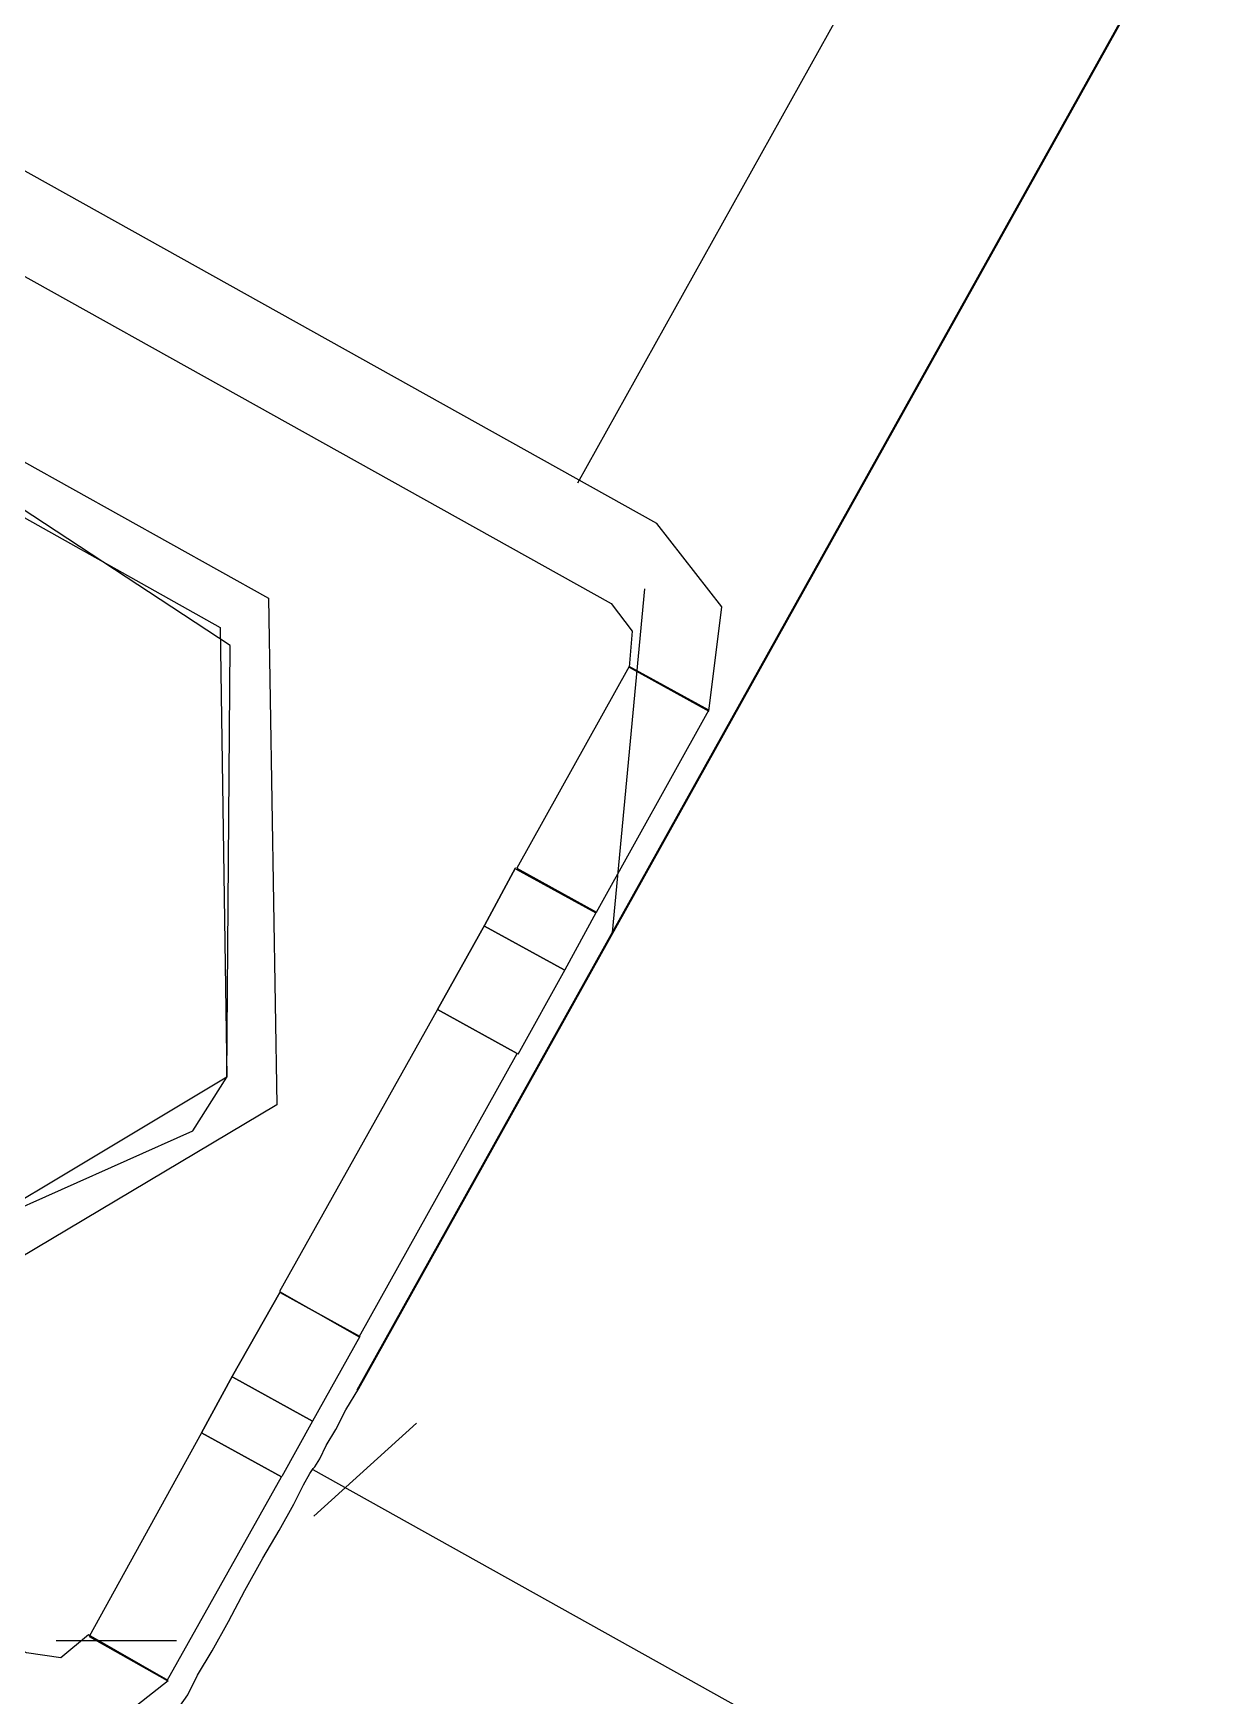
# Model space of a CAD drawing. Header units: metres. Extents: x 2.3 to 42.8, y 0.9 to 31.9.
# Drawn here: x 23.5089 to 23.519, y 14.43701 to 14.45119 of the extents above; entities that cross this region are included whole.
import ezdxf

# ---------------------------------------------------------------- set-up
doc = ezdxf.new("R2010")
doc.units = ezdxf.units.M
doc.layers.add('PARETI_STRUTTURE', color=7, linetype='Continuous')

msp = doc.modelspace()

# ---------------------------------------------------------------- linework, layer by layer
at = {"layer": 'PARETI_STRUTTURE'}
for points in [[(23.510145, 14.436924), (23.510214, 14.437022), (23.510298, 14.437188), (23.510423, 14.437397), (23.510562, 14.437647), (23.5107, 14.43791), (23.510853, 14.438188), (23.510992, 14.438424), (23.511117, 14.438647), (23.5112, 14.438813), (23.511256, 14.43891), (23.511284, 14.438952), (23.511298, 14.438966), (23.511339, 14.439035), (23.511395, 14.439147), (23.511478, 14.439285), (23.511562, 14.439452), (23.511673, 14.439633), (23.603798, 14.604758), (23.603964, 14.605049), (23.604117, 14.605327)], [(23.51354, 14.447356), (23.596554, 14.596148)], [(23.511658, 14.439622), (23.590685, 14.58126)], [(23.512005, 14.440241), (23.590685, 14.581269)], [(23.513835, 14.443522), (23.514113, 14.446452)], [(23.512344, 14.442865), (23.512746, 14.443587), (23.51301, 14.444073)], [(23.512344, 14.442865), (23.512746, 14.443587), (23.51301, 14.444073)], [(23.512344, 14.442865), (23.512746, 14.443587), (23.51301, 14.444073)], [(23.512344, 14.442865), (23.512746, 14.443587), (23.51301, 14.444073)], [(23.512344, 14.442865), (23.512746, 14.443587), (23.51301, 14.444073)], [(23.512344, 14.442865), (23.512746, 14.443587), (23.51301, 14.444073)], [(23.512344, 14.442865), (23.512746, 14.443587), (23.51301, 14.444073)], [(23.512344, 14.442865), (23.512746, 14.443587), (23.51301, 14.444073)], [(23.512344, 14.442865), (23.512746, 14.443587), (23.51301, 14.444073)], [(23.512344, 14.442865), (23.512746, 14.443587), (23.51301, 14.444073)], [(23.512344, 14.442865), (23.512746, 14.443587), (23.51301, 14.444073)], [(23.512344, 14.442865), (23.512746, 14.443587), (23.51301, 14.444073)], [(23.512344, 14.442865), (23.512746, 14.443587), (23.51301, 14.444073)], [(23.512344, 14.442865), (23.512746, 14.443587), (23.51301, 14.444073)], [(23.512344, 14.442865), (23.512746, 14.443587), (23.51301, 14.444073)], [(23.512344, 14.442865), (23.512746, 14.443587), (23.51301, 14.444073)], [(23.512344, 14.442865), (23.512746, 14.443587), (23.51301, 14.444073)], [(23.512344, 14.442865), (23.512746, 14.443587), (23.51301, 14.444073)], [(23.512344, 14.442865), (23.512746, 14.443587), (23.51301, 14.444073)], [(23.512344, 14.442865), (23.512746, 14.443587), (23.51301, 14.444073)], [(23.512344, 14.442865), (23.512746, 14.443587), (23.51301, 14.444073)], [(23.512344, 14.442865), (23.512746, 14.443587), (23.51301, 14.444073)], [(23.512344, 14.442865), (23.512746, 14.443587), (23.51301, 14.444073)], [(23.512344, 14.442865), (23.512746, 14.443587), (23.51301, 14.444073)], [(23.512344, 14.442865), (23.512746, 14.443587), (23.51301, 14.444073)], [(23.512344, 14.442865), (23.512746, 14.443587), (23.51301, 14.444073)], [(23.512344, 14.442865), (23.512746, 14.443587), (23.51301, 14.444073)], [(23.512344, 14.442865), (23.512746, 14.443587), (23.51301, 14.444073)], [(23.512344, 14.442865), (23.512746, 14.443587), (23.51301, 14.444073)], [(23.512344, 14.442865), (23.512746, 14.443587), (23.51301, 14.444073)], [(23.512344, 14.442865), (23.512746, 14.443587), (23.51301, 14.444073)], [(23.512344, 14.442865), (23.512746, 14.443587), (23.51301, 14.444073)], [(23.512344, 14.442865), (23.512746, 14.443587), (23.51301, 14.444073)], [(23.512344, 14.442865), (23.512746, 14.443587), (23.51301, 14.444073)], [(23.512344, 14.442865), (23.512746, 14.443587), (23.51301, 14.444073)], [(23.512344, 14.442865), (23.512746, 14.443587), (23.51301, 14.444073)], [(23.512344, 14.442865), (23.512746, 14.443587), (23.51301, 14.444073)], [(23.512344, 14.442865), (23.512746, 14.443587), (23.51301, 14.444073)], [(23.512344, 14.442865), (23.512746, 14.443587), (23.51301, 14.444073)], [(23.512344, 14.442865), (23.512746, 14.443587), (23.51301, 14.444073)], [(23.512344, 14.442865), (23.512746, 14.443587), (23.51301, 14.444073)], [(23.512344, 14.442865), (23.512746, 14.443587), (23.51301, 14.444073)], [(23.512344, 14.442865), (23.512746, 14.443587), (23.51301, 14.444073)], [(23.512344, 14.442865), (23.512746, 14.443587), (23.51301, 14.444073)], [(23.512344, 14.442865), (23.512746, 14.443587), (23.51301, 14.444073)], [(23.512344, 14.442865), (23.512746, 14.443587), (23.51301, 14.444073)], [(23.512344, 14.442865), (23.512746, 14.443587), (23.51301, 14.444073)], [(23.512344, 14.442865), (23.512746, 14.443587), (23.51301, 14.444073)], [(23.512344, 14.442865), (23.512746, 14.443587), (23.51301, 14.444073)], [(23.512344, 14.442865), (23.512746, 14.443587), (23.51301, 14.444073)], [(23.513695, 14.443688), (23.513015, 14.444063)], [(23.513695, 14.443688), (23.513015, 14.444063)], [(23.513695, 14.443688), (23.513015, 14.444063)], [(23.513695, 14.443688), (23.513015, 14.444063)], [(23.513695, 14.443688), (23.513015, 14.444063)], [(23.513695, 14.443688), (23.513015, 14.444063)], [(23.513695, 14.443688), (23.513015, 14.444063)], [(23.513695, 14.443688), (23.513015, 14.444063)], [(23.513695, 14.443688), (23.513015, 14.444063)], [(23.513695, 14.443688), (23.513015, 14.444063)], [(23.513695, 14.443688), (23.513015, 14.444063)], [(23.513695, 14.443688), (23.513015, 14.444063)], [(23.513695, 14.443688), (23.513015, 14.444063)], [(23.513695, 14.443688), (23.513015, 14.444063)], [(23.513695, 14.443688), (23.513015, 14.444063)], [(23.513695, 14.443688), (23.513015, 14.444063)], [(23.513695, 14.443688), (23.513015, 14.444063)], [(23.513695, 14.443688), (23.513015, 14.444063)], [(23.513695, 14.443688), (23.513015, 14.444063)], [(23.513695, 14.443688), (23.513015, 14.444063)], [(23.513695, 14.443688), (23.513015, 14.444063)], [(23.513695, 14.443688), (23.513015, 14.444063)], [(23.513695, 14.443688), (23.513015, 14.444063)], [(23.513695, 14.443688), (23.513015, 14.444063)], [(23.513695, 14.443688), (23.513015, 14.444063)], [(23.513695, 14.443688), (23.513015, 14.444063)], [(23.513695, 14.443688), (23.513015, 14.444063)], [(23.513695, 14.443688), (23.513015, 14.444063)], [(23.513695, 14.443688), (23.513015, 14.444063)], [(23.513695, 14.443688), (23.513015, 14.444063)], [(23.513695, 14.443688), (23.513015, 14.444063)], [(23.513695, 14.443688), (23.513015, 14.444063)], [(23.513695, 14.443688), (23.513015, 14.444063)], [(23.513695, 14.443688), (23.513015, 14.444063)], [(23.513695, 14.443688), (23.513015, 14.444063)], [(23.513695, 14.443688), (23.513015, 14.444063)], [(23.513695, 14.443688), (23.513015, 14.444063)], [(23.513695, 14.443688), (23.513015, 14.444063)], [(23.513695, 14.443688), (23.513015, 14.444063)], [(23.513695, 14.443688), (23.513015, 14.444063)], [(23.513695, 14.443688), (23.513015, 14.444063)], [(23.513695, 14.443688), (23.513015, 14.444063)], [(23.513695, 14.443688), (23.513015, 14.444063)], [(23.513695, 14.443688), (23.513015, 14.444063)], [(23.513695, 14.443688), (23.513015, 14.444063)], [(23.513695, 14.443688), (23.513015, 14.444063)], [(23.513695, 14.443688), (23.513015, 14.444063)], [(23.513695, 14.443688), (23.513015, 14.444063)], [(23.513695, 14.443688), (23.513015, 14.444063)], [(23.513695, 14.443688), (23.513015, 14.444063)], [(23.513695, 14.443688), (23.513431, 14.443202), (23.513029, 14.44248)], [(23.513695, 14.443688), (23.513431, 14.443202), (23.513029, 14.44248)], [(23.513695, 14.443688), (23.513431, 14.443202), (23.513029, 14.44248)], [(23.513695, 14.443688), (23.513431, 14.443202), (23.513029, 14.44248)], [(23.513695, 14.443688), (23.513431, 14.443202), (23.513029, 14.44248)], [(23.513695, 14.443688), (23.513431, 14.443202), (23.513029, 14.44248)], [(23.513695, 14.443688), (23.513431, 14.443202), (23.513029, 14.44248)], [(23.513695, 14.443688), (23.513431, 14.443202), (23.513029, 14.44248)], [(23.513695, 14.443688), (23.513431, 14.443202), (23.513029, 14.44248)], [(23.513695, 14.443688), (23.513431, 14.443202), (23.513029, 14.44248)], [(23.513695, 14.443688), (23.513431, 14.443202), (23.513029, 14.44248)], [(23.513695, 14.443688), (23.513431, 14.443202), (23.513029, 14.44248)], [(23.513695, 14.443688), (23.513431, 14.443202), (23.513029, 14.44248)], [(23.513695, 14.443688), (23.513431, 14.443202), (23.513029, 14.44248)], [(23.513695, 14.443688), (23.513431, 14.443202), (23.513029, 14.44248)], [(23.513695, 14.443688), (23.513431, 14.443202), (23.513029, 14.44248)], [(23.513695, 14.443688), (23.513431, 14.443202), (23.513029, 14.44248)], [(23.513695, 14.443688), (23.513431, 14.443202), (23.513029, 14.44248)], [(23.513695, 14.443688), (23.513431, 14.443202), (23.513029, 14.44248)], [(23.513695, 14.443688), (23.513431, 14.443202), (23.513029, 14.44248)], [(23.513695, 14.443688), (23.513431, 14.443202), (23.513029, 14.44248)], [(23.513695, 14.443688), (23.513431, 14.443202), (23.513029, 14.44248)], [(23.513695, 14.443688), (23.513431, 14.443202), (23.513029, 14.44248)], [(23.513695, 14.443688), (23.513431, 14.443202), (23.513029, 14.44248)], [(23.513695, 14.443688), (23.513431, 14.443202), (23.513029, 14.44248)], [(23.513695, 14.443688), (23.513431, 14.443202), (23.513029, 14.44248)], [(23.513695, 14.443688), (23.513431, 14.443202), (23.513029, 14.44248)], [(23.513695, 14.443688), (23.513431, 14.443202), (23.513029, 14.44248)], [(23.513695, 14.443688), (23.513431, 14.443202), (23.513029, 14.44248)], [(23.513695, 14.443688), (23.513431, 14.443202), (23.513029, 14.44248)], [(23.513695, 14.443688), (23.513431, 14.443202), (23.513029, 14.44248)], [(23.513695, 14.443688), (23.513431, 14.443202), (23.513029, 14.44248)], [(23.513695, 14.443688), (23.513431, 14.443202), (23.513029, 14.44248)], [(23.513695, 14.443688), (23.513431, 14.443202), (23.513029, 14.44248)], [(23.513695, 14.443688), (23.513431, 14.443202), (23.513029, 14.44248)], [(23.513695, 14.443688), (23.513431, 14.443202), (23.513029, 14.44248)], [(23.513695, 14.443688), (23.513431, 14.443202), (23.513029, 14.44248)], [(23.513695, 14.443688), (23.513431, 14.443202), (23.513029, 14.44248)], [(23.513695, 14.443688), (23.513431, 14.443202), (23.513029, 14.44248)], [(23.513695, 14.443688), (23.513431, 14.443202), (23.513029, 14.44248)], [(23.513695, 14.443688), (23.513431, 14.443202), (23.513029, 14.44248)], [(23.513695, 14.443688), (23.513431, 14.443202), (23.513029, 14.44248)], [(23.513695, 14.443688), (23.513431, 14.443202), (23.513029, 14.44248)], [(23.513695, 14.443688), (23.513431, 14.443202), (23.513029, 14.44248)], [(23.513695, 14.443688), (23.513431, 14.443202), (23.513029, 14.44248)], [(23.513695, 14.443688), (23.513431, 14.443202), (23.513029, 14.44248)], [(23.513695, 14.443688), (23.513431, 14.443202), (23.513029, 14.44248)], [(23.513695, 14.443688), (23.513431, 14.443202), (23.513029, 14.44248)], [(23.513695, 14.443688), (23.513431, 14.443202), (23.513029, 14.44248)], [(23.513695, 14.443688), (23.513431, 14.443202), (23.513029, 14.44248)], [(23.513695, 14.443688), (23.513431, 14.443202), (23.513029, 14.44248)], [(23.513695, 14.443688), (23.513431, 14.443202), (23.513029, 14.44248)], [(23.513695, 14.443688), (23.513431, 14.443202), (23.513029, 14.44248)], [(23.513695, 14.443688), (23.513431, 14.443202), (23.513029, 14.44248)], [(23.513424, 14.443202), (23.512744, 14.443577)], [(23.513424, 14.443202), (23.512744, 14.443577)], [(23.513424, 14.443202), (23.512744, 14.443577)], [(23.513424, 14.443202), (23.512744, 14.443577)], [(23.513424, 14.443202), (23.512744, 14.443577)], [(23.513424, 14.443202), (23.512744, 14.443577)], [(23.513424, 14.443202), (23.512744, 14.443577)], [(23.513424, 14.443202), (23.512744, 14.443577)], [(23.513424, 14.443202), (23.512744, 14.443577)], [(23.513424, 14.443202), (23.512744, 14.443577)], [(23.513424, 14.443202), (23.512744, 14.443577)], [(23.513424, 14.443202), (23.512744, 14.443577)], [(23.513424, 14.443202), (23.512744, 14.443577)], [(23.513424, 14.443202), (23.512744, 14.443577)], [(23.513424, 14.443202), (23.512744, 14.443577)], [(23.513424, 14.443202), (23.512744, 14.443577)], [(23.513424, 14.443202), (23.512744, 14.443577)], [(23.513424, 14.443202), (23.512744, 14.443577)], [(23.513424, 14.443202), (23.512744, 14.443577)], [(23.513424, 14.443202), (23.512744, 14.443577)], [(23.513424, 14.443202), (23.512744, 14.443577)], [(23.513424, 14.443202), (23.512744, 14.443577)], [(23.513424, 14.443202), (23.512744, 14.443577)], [(23.513424, 14.443202), (23.512744, 14.443577)], [(23.513424, 14.443202), (23.512744, 14.443577)], [(23.513424, 14.443202), (23.512744, 14.443577)], [(23.513424, 14.443202), (23.512744, 14.443577)], [(23.513424, 14.443202), (23.512744, 14.443577)], [(23.513424, 14.443202), (23.512744, 14.443577)], [(23.513424, 14.443202), (23.512744, 14.443577)], [(23.513424, 14.443202), (23.512744, 14.443577)], [(23.513424, 14.443202), (23.512744, 14.443577)], [(23.513424, 14.443202), (23.512744, 14.443577)], [(23.513424, 14.443202), (23.512744, 14.443577)], [(23.513424, 14.443202), (23.512744, 14.443577)], [(23.513424, 14.443202), (23.512744, 14.443577)], [(23.513424, 14.443202), (23.512744, 14.443577)], [(23.513424, 14.443202), (23.512744, 14.443577)], [(23.513424, 14.443202), (23.512744, 14.443577)], [(23.513424, 14.443202), (23.512744, 14.443577)], [(23.513424, 14.443202), (23.512744, 14.443577)], [(23.513424, 14.443202), (23.512744, 14.443577)], [(23.513424, 14.443202), (23.512744, 14.443577)], [(23.513424, 14.443202), (23.512744, 14.443577)], [(23.513424, 14.443202), (23.512744, 14.443577)], [(23.513424, 14.443202), (23.512744, 14.443577)], [(23.513424, 14.443202), (23.512744, 14.443577)], [(23.513424, 14.443202), (23.512744, 14.443577)], [(23.513424, 14.443202), (23.512744, 14.443577)], [(23.513424, 14.443202), (23.512744, 14.443577)], [(23.513424, 14.443202), (23.512744, 14.443577)], [(23.513424, 14.443202), (23.512744, 14.443577)], [(23.513424, 14.443202), (23.512744, 14.443577)], [(23.513424, 14.443202), (23.512744, 14.443577)], [(23.513424, 14.443202), (23.512744, 14.443577)], [(23.513424, 14.443202), (23.512744, 14.443577)], [(23.513424, 14.443202), (23.512744, 14.443577)], [(23.513424, 14.443202), (23.512744, 14.443577)], [(23.513424, 14.443202), (23.512744, 14.443577)], [(23.513424, 14.443202), (23.512744, 14.443577)], [(23.513424, 14.443202), (23.512744, 14.443577)], [(23.513424, 14.443202), (23.512744, 14.443577)], [(23.513424, 14.443202), (23.512744, 14.443577)], [(23.513424, 14.443202), (23.512744, 14.443577)], [(23.513424, 14.443202), (23.512744, 14.443577)], [(23.513424, 14.443202), (23.512744, 14.443577)], [(23.513424, 14.443202), (23.512744, 14.443577)], [(23.513424, 14.443202), (23.512744, 14.443577)], [(23.513424, 14.443202), (23.512744, 14.443577)], [(23.513424, 14.443202), (23.512744, 14.443577)], [(23.513424, 14.443202), (23.512744, 14.443577)], [(23.513424, 14.443202), (23.512744, 14.443577)], [(23.513424, 14.443202), (23.512744, 14.443577)], [(23.513424, 14.443202), (23.512744, 14.443577)], [(23.513424, 14.443202), (23.512744, 14.443577)], [(23.513424, 14.443202), (23.512744, 14.443577)], [(23.513424, 14.443202), (23.512744, 14.443577)], [(23.513424, 14.443202), (23.512744, 14.443577)], [(23.513424, 14.443202), (23.512744, 14.443577)], [(23.513424, 14.443202), (23.512744, 14.443577)], [(23.513424, 14.443202), (23.512744, 14.443577)], [(23.513424, 14.443202), (23.512744, 14.443577)], [(23.513424, 14.443202), (23.512744, 14.443577)], [(23.513424, 14.443202), (23.512744, 14.443577)], [(23.513424, 14.443202), (23.512744, 14.443577)], [(23.513424, 14.443202), (23.512744, 14.443577)], [(23.513424, 14.443202), (23.512744, 14.443577)], [(23.513424, 14.443202), (23.512744, 14.443577)], [(23.513424, 14.443202), (23.512744, 14.443577)], [(23.513424, 14.443202), (23.512744, 14.443577)], [(23.513424, 14.443202), (23.512744, 14.443577)], [(23.513424, 14.443202), (23.512744, 14.443577)], [(23.513424, 14.443202), (23.512744, 14.443577)], [(23.513424, 14.443202), (23.512744, 14.443577)], [(23.513424, 14.443202), (23.512744, 14.443577)], [(23.513424, 14.443202), (23.512744, 14.443577)], [(23.513424, 14.443202), (23.512744, 14.443577)], [(23.513424, 14.443202), (23.512744, 14.443577)], [(23.513424, 14.443202), (23.512744, 14.443577)], [(23.513424, 14.443202), (23.512744, 14.443577)], [(23.513424, 14.443202), (23.512744, 14.443577)], [(23.513424, 14.443202), (23.512744, 14.443577)], [(23.513424, 14.443202), (23.512744, 14.443577)], [(23.513424, 14.443202), (23.512744, 14.443577)], [(23.512344, 14.442865), (23.513024, 14.44249)], [(23.512344, 14.442865), (23.513024, 14.44249)], [(23.512344, 14.442865), (23.513024, 14.44249)], [(23.512344, 14.442865), (23.513024, 14.44249)], [(23.512344, 14.442865), (23.513024, 14.44249)], [(23.512344, 14.442865), (23.513024, 14.44249)], [(23.512344, 14.442865), (23.513024, 14.44249)], [(23.512344, 14.442865), (23.513024, 14.44249)], [(23.512344, 14.442865), (23.513024, 14.44249)], [(23.512344, 14.442865), (23.513024, 14.44249)], [(23.512344, 14.442865), (23.513024, 14.44249)], [(23.512344, 14.442865), (23.513024, 14.44249)], [(23.512344, 14.442865), (23.513024, 14.44249)], [(23.512344, 14.442865), (23.513024, 14.44249)], [(23.512344, 14.442865), (23.513024, 14.44249)], [(23.512344, 14.442865), (23.513024, 14.44249)], [(23.512344, 14.442865), (23.513024, 14.44249)], [(23.512344, 14.442865), (23.513024, 14.44249)], [(23.512344, 14.442865), (23.513024, 14.44249)], [(23.512344, 14.442865), (23.513024, 14.44249)], [(23.512344, 14.442865), (23.513024, 14.44249)], [(23.512344, 14.442865), (23.513024, 14.44249)], [(23.512344, 14.442865), (23.513024, 14.44249)], [(23.512344, 14.442865), (23.513024, 14.44249)], [(23.512344, 14.442865), (23.513024, 14.44249)], [(23.512344, 14.442865), (23.513024, 14.44249)], [(23.512344, 14.442865), (23.513024, 14.44249)], [(23.512344, 14.442865), (23.513024, 14.44249)], [(23.512344, 14.442865), (23.513024, 14.44249)], [(23.512344, 14.442865), (23.513024, 14.44249)], [(23.512344, 14.442865), (23.513024, 14.44249)], [(23.512344, 14.442865), (23.513024, 14.44249)], [(23.512344, 14.442865), (23.513024, 14.44249)], [(23.512344, 14.442865), (23.513024, 14.44249)], [(23.512344, 14.442865), (23.513024, 14.44249)], [(23.512344, 14.442865), (23.513024, 14.44249)], [(23.512344, 14.442865), (23.513024, 14.44249)], [(23.512344, 14.442865), (23.513024, 14.44249)], [(23.512344, 14.442865), (23.513024, 14.44249)], [(23.512344, 14.442865), (23.513024, 14.44249)], [(23.512344, 14.442865), (23.513024, 14.44249)], [(23.512344, 14.442865), (23.513024, 14.44249)], [(23.512344, 14.442865), (23.513024, 14.44249)], [(23.512344, 14.442865), (23.513024, 14.44249)], [(23.512344, 14.442865), (23.513024, 14.44249)], [(23.512344, 14.442865), (23.513024, 14.44249)], [(23.512344, 14.442865), (23.513024, 14.44249)], [(23.512344, 14.442865), (23.513024, 14.44249)], [(23.512344, 14.442865), (23.513024, 14.44249)], [(23.512344, 14.442865), (23.513024, 14.44249)], [(23.512344, 14.442865), (23.513024, 14.44249)], [(23.512344, 14.442865), (23.513024, 14.44249)], [(23.512344, 14.442865), (23.513024, 14.44249)], [(23.512344, 14.442865), (23.513024, 14.44249)], [(23.510331, 14.439256), (23.510595, 14.439742), (23.510998, 14.440451)], [(23.510331, 14.439256), (23.510595, 14.439742), (23.510998, 14.440451)], [(23.510331, 14.439256), (23.510595, 14.439742), (23.510998, 14.440451)], [(23.510331, 14.439256), (23.510595, 14.439742), (23.510998, 14.440451)], [(23.510331, 14.439256), (23.510595, 14.439742), (23.510998, 14.440451)], [(23.510331, 14.439256), (23.510595, 14.439742), (23.510998, 14.440451)], [(23.510331, 14.439256), (23.510595, 14.439742), (23.510998, 14.440451)], [(23.510331, 14.439256), (23.510595, 14.439742), (23.510998, 14.440451)], [(23.510331, 14.439256), (23.510595, 14.439742), (23.510998, 14.440451)], [(23.510331, 14.439256), (23.510595, 14.439742), (23.510998, 14.440451)], [(23.510331, 14.439256), (23.510595, 14.439742), (23.510998, 14.440451)], [(23.510331, 14.439256), (23.510595, 14.439742), (23.510998, 14.440451)], [(23.510331, 14.439256), (23.510595, 14.439742), (23.510998, 14.440451)], [(23.510331, 14.439256), (23.510595, 14.439742), (23.510998, 14.440451)], [(23.510331, 14.439256), (23.510595, 14.439742), (23.510998, 14.440451)], [(23.510331, 14.439256), (23.510595, 14.439742), (23.510998, 14.440451)], [(23.510331, 14.439256), (23.510595, 14.439742), (23.510998, 14.440451)], [(23.510331, 14.439256), (23.510595, 14.439742), (23.510998, 14.440451)], [(23.510331, 14.439256), (23.510595, 14.439742), (23.510998, 14.440451)], [(23.510331, 14.439256), (23.510595, 14.439742), (23.510998, 14.440451)], [(23.510331, 14.439256), (23.510595, 14.439742), (23.510998, 14.440451)], [(23.510331, 14.439256), (23.510595, 14.439742), (23.510998, 14.440451)], [(23.510331, 14.439256), (23.510595, 14.439742), (23.510998, 14.440451)], [(23.510331, 14.439256), (23.510595, 14.439742), (23.510998, 14.440451)], [(23.510331, 14.439256), (23.510595, 14.439742), (23.510998, 14.440451)], [(23.510331, 14.439256), (23.510595, 14.439742), (23.510998, 14.440451)], [(23.510331, 14.439256), (23.510595, 14.439742), (23.510998, 14.440451)], [(23.510331, 14.439256), (23.510595, 14.439742), (23.510998, 14.440451)], [(23.510331, 14.439256), (23.510595, 14.439742), (23.510998, 14.440451)], [(23.510331, 14.439256), (23.510595, 14.439742), (23.510998, 14.440451)], [(23.510331, 14.439256), (23.510595, 14.439742), (23.510998, 14.440451)], [(23.510331, 14.439256), (23.510595, 14.439742), (23.510998, 14.440451)], [(23.510331, 14.439256), (23.510595, 14.439742), (23.510998, 14.440451)], [(23.510331, 14.439256), (23.510595, 14.439742), (23.510998, 14.440451)], [(23.510331, 14.439256), (23.510595, 14.439742), (23.510998, 14.440451)], [(23.510331, 14.439256), (23.510595, 14.439742), (23.510998, 14.440451)], [(23.510331, 14.439256), (23.510595, 14.439742), (23.510998, 14.440451)], [(23.510331, 14.439256), (23.510595, 14.439742), (23.510998, 14.440451)], [(23.510331, 14.439256), (23.510595, 14.439742), (23.510998, 14.440451)], [(23.510331, 14.439256), (23.510595, 14.439742), (23.510998, 14.440451)], [(23.510331, 14.439256), (23.510595, 14.439742), (23.510998, 14.440451)], [(23.510331, 14.439256), (23.510595, 14.439742), (23.510998, 14.440451)], [(23.510331, 14.439256), (23.510595, 14.439742), (23.510998, 14.440451)], [(23.510331, 14.439256), (23.510595, 14.439742), (23.510998, 14.440451)], [(23.510331, 14.439256), (23.510595, 14.439742), (23.510998, 14.440451)], [(23.510331, 14.439256), (23.510595, 14.439742), (23.510998, 14.440451)], [(23.510331, 14.439256), (23.510595, 14.439742), (23.510998, 14.440451)], [(23.510331, 14.439256), (23.510595, 14.439742), (23.510998, 14.440451)], [(23.510331, 14.439256), (23.510595, 14.439742), (23.510998, 14.440451)], [(23.510331, 14.439256), (23.510595, 14.439742), (23.510998, 14.440451)], [(23.511681, 14.440077), (23.511001, 14.440452)], [(23.511681, 14.440077), (23.511001, 14.440452)], [(23.511681, 14.440077), (23.511001, 14.440452)], [(23.511681, 14.440077), (23.511001, 14.440452)], [(23.511681, 14.440077), (23.511001, 14.440452)], [(23.511681, 14.440077), (23.511001, 14.440452)], [(23.511681, 14.440077), (23.511001, 14.440452)], [(23.511681, 14.440077), (23.511001, 14.440452)], [(23.511681, 14.440077), (23.511001, 14.440452)], [(23.511681, 14.440077), (23.511001, 14.440452)], [(23.511681, 14.440077), (23.511001, 14.440452)], [(23.511681, 14.440077), (23.511001, 14.440452)], [(23.511681, 14.440077), (23.511001, 14.440452)], [(23.511681, 14.440077), (23.511001, 14.440452)], [(23.511681, 14.440077), (23.511001, 14.440452)], [(23.511681, 14.440077), (23.511001, 14.440452)], [(23.511681, 14.440077), (23.511001, 14.440452)], [(23.511681, 14.440077), (23.511001, 14.440452)], [(23.511681, 14.440077), (23.511001, 14.440452)], [(23.511681, 14.440077), (23.511001, 14.440452)], [(23.511681, 14.440077), (23.511001, 14.440452)], [(23.511681, 14.440077), (23.511001, 14.440452)], [(23.511681, 14.440077), (23.511001, 14.440452)], [(23.511681, 14.440077), (23.511001, 14.440452)], [(23.511681, 14.440077), (23.511001, 14.440452)], [(23.511681, 14.440077), (23.511001, 14.440452)], [(23.511681, 14.440077), (23.511001, 14.440452)], [(23.511681, 14.440077), (23.511001, 14.440452)], [(23.511681, 14.440077), (23.511001, 14.440452)], [(23.511681, 14.440077), (23.511001, 14.440452)], [(23.511681, 14.440077), (23.511001, 14.440452)], [(23.511681, 14.440077), (23.511001, 14.440452)], [(23.511681, 14.440077), (23.511001, 14.440452)], [(23.511681, 14.440077), (23.511001, 14.440452)], [(23.511681, 14.440077), (23.511001, 14.440452)], [(23.511681, 14.440077), (23.511001, 14.440452)], [(23.511681, 14.440077), (23.511001, 14.440452)], [(23.511681, 14.440077), (23.511001, 14.440452)], [(23.511681, 14.440077), (23.511001, 14.440452)], [(23.511681, 14.440077), (23.511001, 14.440452)], [(23.511681, 14.440077), (23.511001, 14.440452)], [(23.511681, 14.440077), (23.511001, 14.440452)], [(23.511681, 14.440077), (23.511001, 14.440452)], [(23.511681, 14.440077), (23.511001, 14.440452)], [(23.511681, 14.440077), (23.511001, 14.440452)], [(23.511681, 14.440077), (23.511001, 14.440452)], [(23.511681, 14.440077), (23.511001, 14.440452)], [(23.511681, 14.440077), (23.511001, 14.440452)], [(23.511681, 14.440077), (23.511001, 14.440452)], [(23.511681, 14.440077), (23.511001, 14.440452)], [(23.511681, 14.440077), (23.511279, 14.439355), (23.511015, 14.438883)], [(23.511681, 14.440077), (23.511279, 14.439355), (23.511015, 14.438883)], [(23.511681, 14.440077), (23.511279, 14.439355), (23.511015, 14.438883)], [(23.511681, 14.440077), (23.511279, 14.439355), (23.511015, 14.438883)], [(23.511681, 14.440077), (23.511279, 14.439355), (23.511015, 14.438883)], [(23.511681, 14.440077), (23.511279, 14.439355), (23.511015, 14.438883)], [(23.511681, 14.440077), (23.511279, 14.439355), (23.511015, 14.438883)], [(23.511681, 14.440077), (23.511279, 14.439355), (23.511015, 14.438883)], [(23.511681, 14.440077), (23.511279, 14.439355), (23.511015, 14.438883)], [(23.511681, 14.440077), (23.511279, 14.439355), (23.511015, 14.438883)], [(23.511681, 14.440077), (23.511279, 14.439355), (23.511015, 14.438883)], [(23.511681, 14.440077), (23.511279, 14.439355), (23.511015, 14.438883)], [(23.511681, 14.440077), (23.511279, 14.439355), (23.511015, 14.438883)], [(23.511681, 14.440077), (23.511279, 14.439355), (23.511015, 14.438883)], [(23.511681, 14.440077), (23.511279, 14.439355), (23.511015, 14.438883)], [(23.511681, 14.440077), (23.511279, 14.439355), (23.511015, 14.438883)], [(23.511681, 14.440077), (23.511279, 14.439355), (23.511015, 14.438883)], [(23.511681, 14.440077), (23.511279, 14.439355), (23.511015, 14.438883)], [(23.511681, 14.440077), (23.511279, 14.439355), (23.511015, 14.438883)], [(23.511681, 14.440077), (23.511279, 14.439355), (23.511015, 14.438883)], [(23.511681, 14.440077), (23.511279, 14.439355), (23.511015, 14.438883)], [(23.511681, 14.440077), (23.511279, 14.439355), (23.511015, 14.438883)], [(23.511681, 14.440077), (23.511279, 14.439355), (23.511015, 14.438883)], [(23.511681, 14.440077), (23.511279, 14.439355), (23.511015, 14.438883)], [(23.511681, 14.440077), (23.511279, 14.439355), (23.511015, 14.438883)], [(23.511681, 14.440077), (23.511279, 14.439355), (23.511015, 14.438883)], [(23.511681, 14.440077), (23.511279, 14.439355), (23.511015, 14.438883)], [(23.511681, 14.440077), (23.511279, 14.439355), (23.511015, 14.438883)], [(23.511681, 14.440077), (23.511279, 14.439355), (23.511015, 14.438883)], [(23.511681, 14.440077), (23.511279, 14.439355), (23.511015, 14.438883)], [(23.511681, 14.440077), (23.511279, 14.439355), (23.511015, 14.438883)], [(23.511681, 14.440077), (23.511279, 14.439355), (23.511015, 14.438883)], [(23.511681, 14.440077), (23.511279, 14.439355), (23.511015, 14.438883)], [(23.511681, 14.440077), (23.511279, 14.439355), (23.511015, 14.438883)], [(23.511681, 14.440077), (23.511279, 14.439355), (23.511015, 14.438883)], [(23.511681, 14.440077), (23.511279, 14.439355), (23.511015, 14.438883)], [(23.511681, 14.440077), (23.511279, 14.439355), (23.511015, 14.438883)], [(23.511681, 14.440077), (23.511279, 14.439355), (23.511015, 14.438883)], [(23.511681, 14.440077), (23.511279, 14.439355), (23.511015, 14.438883)], [(23.511681, 14.440077), (23.511279, 14.439355), (23.511015, 14.438883)], [(23.511681, 14.440077), (23.511279, 14.439355), (23.511015, 14.438883)], [(23.511681, 14.440077), (23.511279, 14.439355), (23.511015, 14.438883)], [(23.511681, 14.440077), (23.511279, 14.439355), (23.511015, 14.438883)], [(23.511681, 14.440077), (23.511279, 14.439355), (23.511015, 14.438883)], [(23.511681, 14.440077), (23.511279, 14.439355), (23.511015, 14.438883)], [(23.511681, 14.440077), (23.511279, 14.439355), (23.511015, 14.438883)], [(23.511681, 14.440077), (23.511279, 14.439355), (23.511015, 14.438883)], [(23.511681, 14.440077), (23.511279, 14.439355), (23.511015, 14.438883)], [(23.511681, 14.440077), (23.511279, 14.439355), (23.511015, 14.438883)], [(23.511681, 14.440077), (23.511279, 14.439355), (23.511015, 14.438883)], [(23.511681, 14.440077), (23.511279, 14.439355), (23.511015, 14.438883)], [(23.511681, 14.440077), (23.511279, 14.439355), (23.511015, 14.438883)], [(23.511681, 14.440077), (23.511279, 14.439355), (23.511015, 14.438883)], [(23.511681, 14.440077), (23.511279, 14.439355), (23.511015, 14.438883)], [(23.511278, 14.439355), (23.510598, 14.43973)], [(23.511278, 14.439355), (23.510598, 14.43973)], [(23.511278, 14.439355), (23.510598, 14.43973)], [(23.511278, 14.439355), (23.510598, 14.43973)], [(23.511278, 14.439355), (23.510598, 14.43973)], [(23.511278, 14.439355), (23.510598, 14.43973)], [(23.511278, 14.439355), (23.510598, 14.43973)], [(23.511278, 14.439355), (23.510598, 14.43973)], [(23.511278, 14.439355), (23.510598, 14.43973)], [(23.511278, 14.439355), (23.510598, 14.43973)], [(23.511278, 14.439355), (23.510598, 14.43973)], [(23.511278, 14.439355), (23.510598, 14.43973)], [(23.511278, 14.439355), (23.510598, 14.43973)], [(23.511278, 14.439355), (23.510598, 14.43973)], [(23.511278, 14.439355), (23.510598, 14.43973)], [(23.511278, 14.439355), (23.510598, 14.43973)], [(23.511278, 14.439355), (23.510598, 14.43973)], [(23.511278, 14.439355), (23.510598, 14.43973)], [(23.511278, 14.439355), (23.510598, 14.43973)], [(23.511278, 14.439355), (23.510598, 14.43973)], [(23.511278, 14.439355), (23.510598, 14.43973)], [(23.511278, 14.439355), (23.510598, 14.43973)], [(23.511278, 14.439355), (23.510598, 14.43973)], [(23.511278, 14.439355), (23.510598, 14.43973)], [(23.511278, 14.439355), (23.510598, 14.43973)], [(23.511278, 14.439355), (23.510598, 14.43973)], [(23.511278, 14.439355), (23.510598, 14.43973)], [(23.511278, 14.439355), (23.510598, 14.43973)], [(23.511278, 14.439355), (23.510598, 14.43973)], [(23.511278, 14.439355), (23.510598, 14.43973)], [(23.511278, 14.439355), (23.510598, 14.43973)], [(23.511278, 14.439355), (23.510598, 14.43973)], [(23.511278, 14.439355), (23.510598, 14.43973)], [(23.511278, 14.439355), (23.510598, 14.43973)], [(23.511278, 14.439355), (23.510598, 14.43973)], [(23.511278, 14.439355), (23.510598, 14.43973)], [(23.511278, 14.439355), (23.510598, 14.43973)], [(23.511278, 14.439355), (23.510598, 14.43973)], [(23.511278, 14.439355), (23.510598, 14.43973)], [(23.511278, 14.439355), (23.510598, 14.43973)], [(23.511278, 14.439355), (23.510598, 14.43973)], [(23.511278, 14.439355), (23.510598, 14.43973)], [(23.511278, 14.439355), (23.510598, 14.43973)], [(23.511278, 14.439355), (23.510598, 14.43973)], [(23.511278, 14.439355), (23.510598, 14.43973)], [(23.511278, 14.439355), (23.510598, 14.43973)], [(23.511278, 14.439355), (23.510598, 14.43973)], [(23.511278, 14.439355), (23.510598, 14.43973)], [(23.511278, 14.439355), (23.510598, 14.43973)], [(23.511278, 14.439355), (23.510598, 14.43973)], [(23.511278, 14.439355), (23.510598, 14.43973)], [(23.511278, 14.439355), (23.510598, 14.43973)], [(23.511278, 14.439355), (23.510598, 14.43973)], [(23.511278, 14.439355), (23.510598, 14.43973)], [(23.511278, 14.439355), (23.510598, 14.43973)], [(23.511278, 14.439355), (23.510598, 14.43973)], [(23.511278, 14.439355), (23.510598, 14.43973)], [(23.511278, 14.439355), (23.510598, 14.43973)], [(23.511278, 14.439355), (23.510598, 14.43973)], [(23.511278, 14.439355), (23.510598, 14.43973)], [(23.511278, 14.439355), (23.510598, 14.43973)], [(23.511278, 14.439355), (23.510598, 14.43973)], [(23.511278, 14.439355), (23.510598, 14.43973)], [(23.511278, 14.439355), (23.510598, 14.43973)], [(23.511278, 14.439355), (23.510598, 14.43973)], [(23.511278, 14.439355), (23.510598, 14.43973)], [(23.511278, 14.439355), (23.510598, 14.43973)], [(23.511278, 14.439355), (23.510598, 14.43973)], [(23.511278, 14.439355), (23.510598, 14.43973)], [(23.511278, 14.439355), (23.510598, 14.43973)], [(23.511278, 14.439355), (23.510598, 14.43973)], [(23.511278, 14.439355), (23.510598, 14.43973)], [(23.511278, 14.439355), (23.510598, 14.43973)], [(23.511278, 14.439355), (23.510598, 14.43973)], [(23.511278, 14.439355), (23.510598, 14.43973)], [(23.511278, 14.439355), (23.510598, 14.43973)], [(23.511278, 14.439355), (23.510598, 14.43973)], [(23.511278, 14.439355), (23.510598, 14.43973)], [(23.511278, 14.439355), (23.510598, 14.43973)], [(23.511278, 14.439355), (23.510598, 14.43973)], [(23.511278, 14.439355), (23.510598, 14.43973)], [(23.511278, 14.439355), (23.510598, 14.43973)], [(23.511278, 14.439355), (23.510598, 14.43973)], [(23.511278, 14.439355), (23.510598, 14.43973)], [(23.511278, 14.439355), (23.510598, 14.43973)], [(23.511278, 14.439355), (23.510598, 14.43973)], [(23.511278, 14.439355), (23.510598, 14.43973)], [(23.511278, 14.439355), (23.510598, 14.43973)], [(23.511278, 14.439355), (23.510598, 14.43973)], [(23.511278, 14.439355), (23.510598, 14.43973)], [(23.511278, 14.439355), (23.510598, 14.43973)], [(23.511278, 14.439355), (23.510598, 14.43973)], [(23.511278, 14.439355), (23.510598, 14.43973)], [(23.511278, 14.439355), (23.510598, 14.43973)], [(23.511278, 14.439355), (23.510598, 14.43973)], [(23.511278, 14.439355), (23.510598, 14.43973)], [(23.511278, 14.439355), (23.510598, 14.43973)], [(23.511278, 14.439355), (23.510598, 14.43973)], [(23.511278, 14.439355), (23.510598, 14.43973)], [(23.511278, 14.439355), (23.510598, 14.43973)], [(23.511278, 14.439355), (23.510598, 14.43973)], [(23.511278, 14.439355), (23.510598, 14.43973)], [(23.511278, 14.439355), (23.510598, 14.43973)], [(23.511278, 14.439355), (23.510598, 14.43973)], [(23.51129, 14.438545), (23.512165, 14.439337)], [(23.510331, 14.439256), (23.511012, 14.438881)], [(23.510331, 14.439256), (23.511012, 14.438881)], [(23.510331, 14.439256), (23.511012, 14.438881)], [(23.510331, 14.439256), (23.511012, 14.438881)], [(23.510331, 14.439256), (23.511012, 14.438881)], [(23.510331, 14.439256), (23.511012, 14.438881)], [(23.510331, 14.439256), (23.511012, 14.438881)], [(23.510331, 14.439256), (23.511012, 14.438881)], [(23.510331, 14.439256), (23.511012, 14.438881)], [(23.510331, 14.439256), (23.511012, 14.438881)], [(23.510331, 14.439256), (23.511012, 14.438881)], [(23.510331, 14.439256), (23.511012, 14.438881)], [(23.510331, 14.439256), (23.511012, 14.438881)], [(23.510331, 14.439256), (23.511012, 14.438881)], [(23.510331, 14.439256), (23.511012, 14.438881)], [(23.510331, 14.439256), (23.511012, 14.438881)], [(23.510331, 14.439256), (23.511012, 14.438881)], [(23.510331, 14.439256), (23.511012, 14.438881)], [(23.510331, 14.439256), (23.511012, 14.438881)], [(23.510331, 14.439256), (23.511012, 14.438881)], [(23.510331, 14.439256), (23.511012, 14.438881)], [(23.510331, 14.439256), (23.511012, 14.438881)], [(23.510331, 14.439256), (23.511012, 14.438881)], [(23.510331, 14.439256), (23.511012, 14.438881)], [(23.510331, 14.439256), (23.511012, 14.438881)], [(23.510331, 14.439256), (23.511012, 14.438881)], [(23.510331, 14.439256), (23.511012, 14.438881)], [(23.510331, 14.439256), (23.511012, 14.438881)], [(23.510331, 14.439256), (23.511012, 14.438881)], [(23.510331, 14.439256), (23.511012, 14.438881)], [(23.510331, 14.439256), (23.511012, 14.438881)], [(23.510331, 14.439256), (23.511012, 14.438881)], [(23.510331, 14.439256), (23.511012, 14.438881)], [(23.510331, 14.439256), (23.511012, 14.438881)], [(23.510331, 14.439256), (23.511012, 14.438881)], [(23.510331, 14.439256), (23.511012, 14.438881)], [(23.510331, 14.439256), (23.511012, 14.438881)], [(23.510331, 14.439256), (23.511012, 14.438881)], [(23.510331, 14.439256), (23.511012, 14.438881)], [(23.510331, 14.439256), (23.511012, 14.438881)], [(23.510331, 14.439256), (23.511012, 14.438881)], [(23.510331, 14.439256), (23.511012, 14.438881)], [(23.510331, 14.439256), (23.511012, 14.438881)], [(23.510331, 14.439256), (23.511012, 14.438881)], [(23.510331, 14.439256), (23.511012, 14.438881)], [(23.510331, 14.439256), (23.511012, 14.438881)], [(23.510331, 14.439256), (23.511012, 14.438881)], [(23.510331, 14.439256), (23.511012, 14.438881)], [(23.510331, 14.439256), (23.511012, 14.438881)], [(23.510331, 14.439256), (23.511012, 14.438881)], [(23.510331, 14.439256), (23.511012, 14.438881)], [(23.510331, 14.439256), (23.511012, 14.438881)], [(23.510331, 14.439256), (23.511012, 14.438881)], [(23.510331, 14.439256), (23.511012, 14.438881)], [(23.797353, 14.279328), (23.511284, 14.43894)], [(23.50909, 14.437484), (23.510117, 14.437484)]]:
    msp.add_lwpolyline(points, dxfattribs=at)
for points in [[(23.590685, 14.58126), (23.511658, 14.439622)], [(23.590685, 14.58126), (23.511658, 14.439622)], [(23.590694, 14.581259), (23.511666, 14.439634)], [(23.590694, 14.581259), (23.511666, 14.439634)], [(23.590685, 14.581269), (23.512005, 14.440241)], [(23.590685, 14.581269), (23.512005, 14.440241)], [(23.505949, 14.451619), (23.505046, 14.45173), (23.504338, 14.45116), (23.505033, 14.450772), (23.505269, 14.450966), (23.505574, 14.450924), (23.513824, 14.446327), (23.514005, 14.446091), (23.513977, 14.445785), (23.514658, 14.44541), (23.514769, 14.446299), (23.514213, 14.447008)], [(23.50343, 14.44626), (23.507138, 14.448469), (23.510902, 14.446372), (23.510972, 14.442052), (23.507263, 14.439844), (23.503499, 14.441941)], [(23.510548, 14.442288), (23.510576, 14.445969), (23.507506, 14.447983), (23.504145, 14.446483), (23.503854, 14.446024), (23.503826, 14.442344), (23.506895, 14.44033), (23.510256, 14.44183)], [(23.503852, 14.446024), (23.507144, 14.447997), (23.510491, 14.446122), (23.510546, 14.442288), (23.507255, 14.440316), (23.503908, 14.442191)], [(23.513977, 14.445791), (23.513019, 14.444069), (23.513699, 14.443694), (23.514658, 14.445416)], [(23.51301, 14.444073), (23.512746, 14.443587), (23.512344, 14.442865), (23.512746, 14.443587)], [(23.51301, 14.444073), (23.512746, 14.443587), (23.512344, 14.442865), (23.512746, 14.443587)], [(23.513015, 14.444063), (23.513695, 14.443688)], [(23.513015, 14.444063), (23.513695, 14.443688)], [(23.512744, 14.443577), (23.513424, 14.443202)], [(23.512744, 14.443577), (23.513424, 14.443202)], [(23.499741, 14.442908), (23.49963, 14.442005), (23.500199, 14.441297), (23.508449, 14.436699), (23.509338, 14.436588), (23.510047, 14.437144), (23.509366, 14.437533), (23.50913, 14.437338), (23.508838, 14.43738), (23.500588, 14.441977), (23.500394, 14.442213), (23.500435, 14.442519)], [(23.512344, 14.442865), (23.510996, 14.440462), (23.511677, 14.440073), (23.513024, 14.44249)], [(23.510998, 14.440451), (23.510595, 14.439742), (23.510331, 14.439256), (23.509373, 14.43752), (23.510039, 14.437145), (23.511012, 14.438881), (23.510331, 14.439256), (23.510595, 14.439742)], [(23.510998, 14.440451), (23.510595, 14.439742), (23.510331, 14.439256), (23.510595, 14.439742)], [(23.511001, 14.440452), (23.511681, 14.440077)], [(23.511001, 14.440452), (23.511681, 14.440077)], [(23.510598, 14.43973), (23.511278, 14.439355)], [(23.510598, 14.43973), (23.511278, 14.439355)]]:
    msp.add_lwpolyline(points, close=True, dxfattribs=at)

doc.saveas('drawing.dxf')
